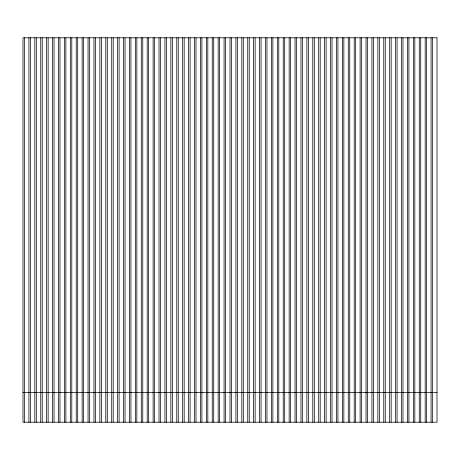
<?xml version="1.0" encoding="UTF-8"?>
<svg xmlns="http://www.w3.org/2000/svg" width="460" height="460" viewBox="0 0 460 460"><rect width="100%" height="100%" fill="white"/><g stroke="black" fill="none" stroke-linecap="round" stroke-linejoin="round"><path stroke-width="0.69" d="M23 392.644L40.744 392.644M40.951 392.644L53.877 392.644M54.05 392.644L101.269 392.644M101.367 392.644L117.628 392.644M117.789 392.644L164.945 392.644M165.18 392.644L178.106 392.644M178.25 392.644L194.517 392.644M194.62 392.644L231.253 392.644M231.478 392.644L241.828 392.644M242.029 392.644L260.705 392.644M261.05 392.644L278.662 392.644M278.794 392.644L289.144 392.644M289.438 392.644L308.114 392.644M308.367 392.644L318.717 392.644M318.889 392.644L355.528 392.644M355.678 392.644L371.945 392.644M372.048 392.644L384.916 392.644M385.25 392.644L413.344 392.644M413.454 392.644L426.299 392.644M426.65 392.644L437 392.644M432.567 37.783L432.567 422.217M431.083 37.783L431.083 422.217M426.65 37.783L426.65 422.217M425.172 37.783L425.172 422.217M420.733 37.783L420.733 422.217M419.255 37.783L419.255 422.217M414.822 37.783L414.822 422.217M413.344 37.783L413.344 422.217M408.905 37.783L408.905 422.217M407.428 37.783L407.428 422.217M402.994 37.783L402.994 422.217M401.517 37.783L401.517 422.217M397.078 37.783L397.078 422.217M395.6 37.783L395.6 422.217M391.167 37.783L391.167 422.217M389.683 37.783L389.683 422.217M385.25 37.783L385.25 422.217M383.772 37.783L383.772 422.217M379.333 37.783L379.333 422.217M377.855 37.783L377.855 422.217M373.422 37.783L373.422 422.217M371.945 37.783L371.945 422.217M367.505 37.783L367.505 422.217M366.028 37.783L366.028 422.217M361.594 37.783L361.594 422.217M360.117 37.783L360.117 422.217M355.678 37.783L355.678 422.217M354.2 37.783L354.2 422.217M349.767 37.783L349.767 422.217M348.283 37.783L348.283 422.217M343.85 37.783L343.85 422.217M342.372 37.783L342.372 422.217M337.933 37.783L337.933 422.217M336.455 37.783L336.455 422.217M332.022 37.783L332.022 422.217M330.544 37.783L330.544 422.217M326.105 37.783L326.105 422.217M324.628 37.783L324.628 422.217M320.195 37.783L320.195 422.217M318.717 37.783L318.717 422.217M314.278 37.783L314.278 422.217M312.8 37.783L312.8 422.217M308.367 37.783L308.367 422.217M306.883 37.783L306.883 422.217M302.45 37.783L302.45 422.217M300.972 37.783L300.972 422.217M296.533 37.783L296.533 422.217M295.055 37.783L295.055 422.217M290.622 37.783L290.622 422.217M289.144 37.783L289.144 422.217M284.705 37.783L284.705 422.217M283.228 37.783L283.228 422.217M278.794 37.783L278.794 422.217M277.317 37.783L277.317 422.217M272.878 37.783L272.878 422.217M271.4 37.783L271.4 422.217M266.967 37.783L266.967 422.217M265.483 37.783L265.483 422.217M261.05 37.783L261.05 422.217M259.572 37.783L259.572 422.217M255.133 37.783L255.133 422.217M253.655 37.783L253.655 422.217M249.222 37.783L249.222 422.217M247.744 37.783L247.744 422.217M243.305 37.783L243.305 422.217M241.828 37.783L241.828 422.217M237.394 37.783L237.394 422.217M235.917 37.783L235.917 422.217M231.478 37.783L231.478 422.217M230 37.783L230 422.217M225.567 37.783L225.567 422.217M224.083 37.783L224.083 422.217M219.65 37.783L219.65 422.217M218.172 37.783L218.172 422.217M213.733 37.783L213.733 422.217M212.255 37.783L212.255 422.217M207.822 37.783L207.822 422.217M206.344 37.783L206.344 422.217M201.905 37.783L201.905 422.217M200.428 37.783L200.428 422.217M195.994 37.783L195.994 422.217M194.517 37.783L194.517 422.217M190.078 37.783L190.078 422.217M188.6 37.783L188.6 422.217M184.167 37.783L184.167 422.217M182.683 37.783L182.683 422.217M178.25 37.783L178.25 422.217M176.772 37.783L176.772 422.217M172.333 37.783L172.333 422.217M170.855 37.783L170.855 422.217M166.422 37.783L166.422 422.217M164.945 37.783L164.945 422.217M160.505 37.783L160.505 422.217M159.028 37.783L159.028 422.217M154.594 37.783L154.594 422.217M153.117 37.783L153.117 422.217M148.678 37.783L148.678 422.217M147.2 37.783L147.2 422.217M142.767 37.783L142.767 422.217M141.283 37.783L141.283 422.217M136.85 37.783L136.85 422.217M135.372 37.783L135.372 422.217M130.933 37.783L130.933 422.217M129.455 37.783L129.455 422.217M125.022 37.783L125.022 422.217M123.544 37.783L123.544 422.217M119.105 37.783L119.105 422.217M117.628 37.783L117.628 422.217M113.195 37.783L113.195 422.217M111.717 37.783L111.717 422.217M107.278 37.783L107.278 422.217M105.8 37.783L105.8 422.217M101.367 37.783L101.367 422.217M99.883 37.783L99.883 422.217M95.45 37.783L95.45 422.217M93.972 37.783L93.972 422.217M89.533 37.783L89.533 422.217M88.055 37.783L88.055 422.217M83.622 37.783L83.622 422.217M82.145 37.783L82.145 422.217M77.705 37.783L77.705 422.217M76.228 37.783L76.228 422.217M71.794 37.783L71.794 422.217M70.317 37.783L70.317 422.217M65.878 37.783L65.878 422.217M64.4 37.783L64.4 422.217M59.967 37.783L59.967 422.217M58.483 37.783L58.483 422.217M54.05 37.783L54.05 422.217M52.572 37.783L52.572 422.217M48.133 37.783L48.133 422.217M46.655 37.783L46.655 422.217M42.222 37.783L42.222 422.217M40.744 37.783L40.744 422.217M36.305 37.783L36.305 422.217M34.828 37.783L34.828 422.217M30.394 37.783L30.394 422.217M28.917 37.783L28.917 422.217M24.478 37.783L24.478 422.217M437 37.783L23 37.783L23 422.217L437 422.217L437 37.783"/></g></svg>
